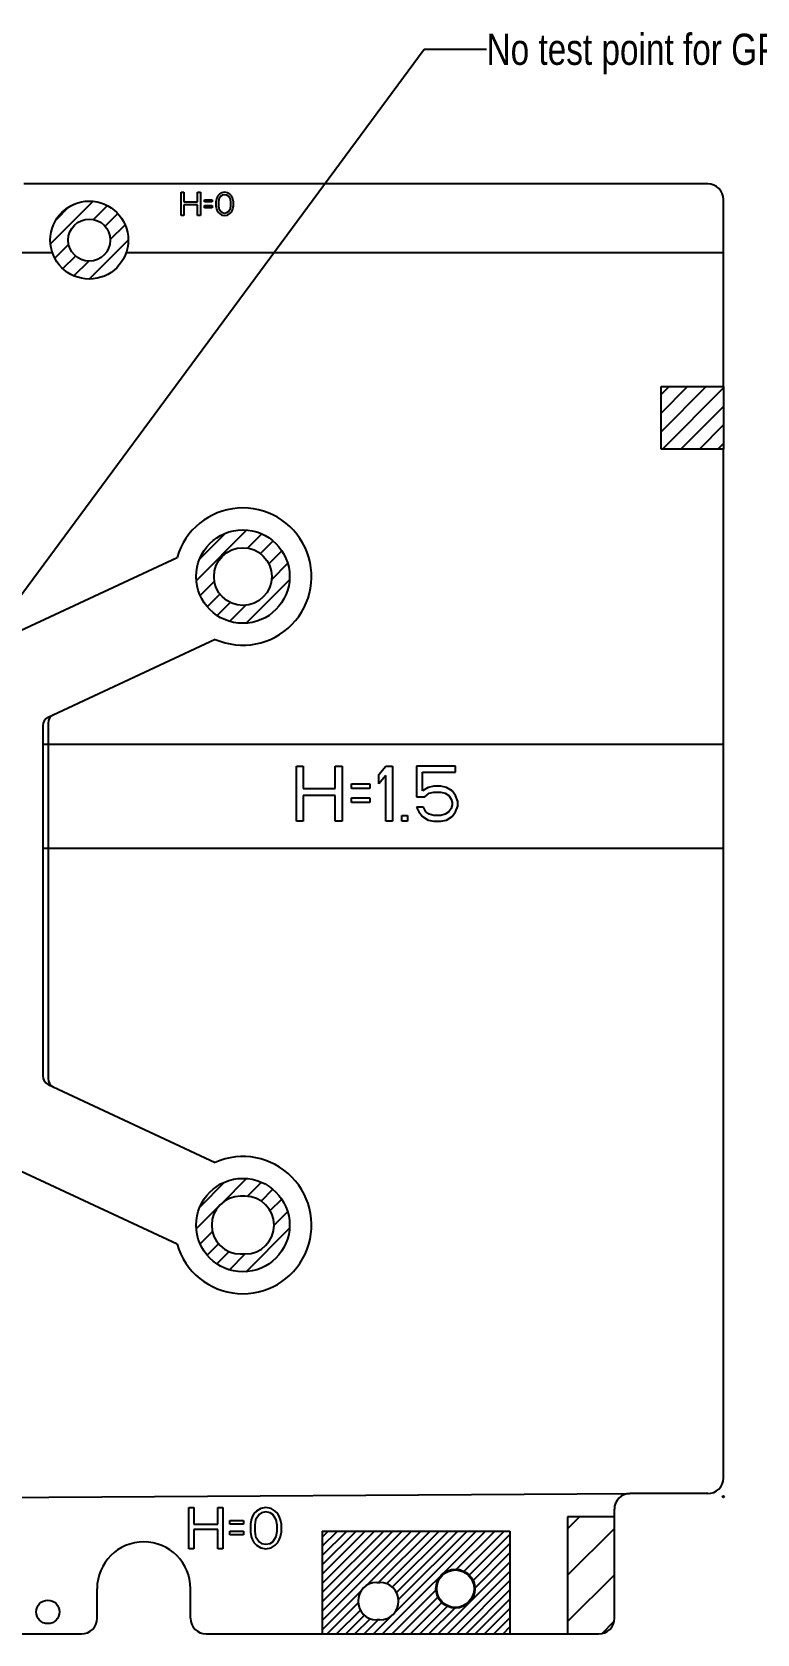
# Model space of a CAD drawing. Header units: millimetres. Extents: x 0 to 420, y 0 to 297.
# Drawn here: x 291.6 to 338.2, y 124.4 to 227.2 of the extents above; entities that cross this region are included whole.
import ezdxf

# ---------------------------------------------------------------- set-up
doc = ezdxf.new("R2010")
doc.units = ezdxf.units.MM
doc.header["$LTSCALE"] = 23.1
doc.layers.get('0').update_dxf_attribs({"linetype": 'CONTINUOUS'})
doc.layers.add('ASSEM_MEM', color=7, linetype='CONTINUOUS')
doc.layers.add('DETAIL', color=7, linetype='CONTINUOUS')
doc.styles.get("Standard").update_dxf_attribs({"font": 'txt', "width": 0.8})
doc.dimstyles.get("Standard").update_dxf_attribs({"dimtxt": 3, "dimasz": 2.1, "dimexe": 2, "dimexo": 1, "dimtad": 1, "dimzin": 0, "dimdsep": 46, "dimtxsty": 'STANDARD', "dimblk": '_FILLED', "dimblk1": '_FILLED', "dimblk2": '_FILLED', "dimcen": 0.09, "dimazin": 0, "dimtol": 1, "dimtp": 0.01, "dimtm": 0.01, "dimtfac": 1, "dimtofl": 0, "dimtmove": 0, "dimatfit": 3, "dimldrblk": '_FILLED', "dimfxl": 1, "dimtolj": 1, "dimtzin": 0, "dimarcsym": 0})

# ---------------------------------------------------------------- blocks, each defined once
blk = doc.blocks.new('_FILLED')
at = {"color": 0, "linetype": 'BYBLOCK'}
blk.add_solid([(0, 0), (-1, 0.167), (-1, -0.167)], dxfattribs=at)

msp = doc.modelspace()

# ---------------------------------------------------------------- linework, layer by layer
at = {"layer": 'ASSEM_MEM', "color": 7, "linetype": 'CONTINUOUS'}
for p, q in [((335.01, 217.43), (291.11, 217.43)), ((336.01, 204.43), (336.01, 216.43)), ((336.01, 134.43), (336.01, 200.43)), ((335.01, 133.43), (330.01, 133.43)), ((329.01, 131.93), (329.01, 132.43)), ((295.81, 125.43), (295.81, 127.33)), ((301.81, 125.43), (301.81, 127.33)), ((261.81, 124.43), (294.81, 124.43)), ((302.81, 124.43), (310.26, 124.43)), ((322.31, 124.43), (326.01, 124.43))]:
    msp.add_line(p, q, dxfattribs=at)
at = {"layer": 'ASSEM_MEM', "color": 4, "linetype": 'CONTINUOUS'}
for p, q in [((301.21, 215.41), (301.21, 216.9)), ((301.21, 216.9), (301.39, 216.9)), ((301.39, 216.9), (301.39, 216.29)), ((302.26, 216.29), (302.26, 216.9)), ((302.26, 216.9), (302.45, 216.9)), ((302.45, 216.9), (302.45, 215.41)), ((303.81, 216.86), (303.66, 216.77)), ((304, 216.9), (303.81, 216.86)), ((304.19, 216.86), (304, 216.9)), ((304.34, 216.77), (304.19, 216.86)), ((301.39, 216.29), (302.26, 216.29)), ((301.39, 216.1), (301.39, 215.41)), ((302.26, 216.1), (301.39, 216.1)), ((302.26, 215.41), (302.26, 216.1)), ((302.7, 216.29), (302.7, 216.42)), ((302.7, 216.42), (303.19, 216.42)), ((303.19, 216.29), (302.7, 216.29)), ((302.7, 215.91), (302.7, 216.04)), ((302.7, 216.04), (303.19, 216.04)), ((303.19, 215.91), (302.7, 215.91)), ((303.19, 216.42), (303.19, 216.29)), ((303.19, 216.04), (303.19, 215.91)), ((303.47, 216.45), (303.44, 216.29)), ((303.44, 216.29), (303.44, 216.01)), ((303.44, 216.01), (303.47, 215.85)), ((303.5, 216.55), (303.47, 216.45)), ((303.47, 215.85), (303.5, 215.75)), ((303.57, 216.67), (303.5, 216.55)), ((303.66, 216.77), (303.57, 216.67)), ((303.63, 216.45), (303.6, 216.26)), ((303.6, 216.26), (303.6, 216.04)), ((303.6, 216.04), (303.63, 215.85)), ((303.75, 216.64), (303.63, 216.45)), ((303.63, 215.85), (303.75, 215.66)), ((303.84, 216.71), (303.75, 216.64)), ((304, 216.74), (303.84, 216.71)), ((304.15, 216.71), (304, 216.74)), ((304.25, 216.64), (304.15, 216.71)), ((304.37, 216.45), (304.25, 216.64)), ((304.25, 215.66), (304.37, 215.85)), ((304.43, 216.67), (304.34, 216.77)), ((304.4, 216.26), (304.37, 216.45)), ((304.37, 215.85), (304.4, 216.04)), ((304.4, 216.04), (304.4, 216.26)), ((304.5, 216.55), (304.43, 216.67)), ((304.53, 216.45), (304.5, 216.55)), ((304.5, 215.75), (304.53, 215.85)), ((304.56, 216.29), (304.53, 216.45)), ((304.53, 215.85), (304.56, 216.01)), ((304.56, 216.01), (304.56, 216.29)), ((301.39, 215.41), (301.21, 215.41)), ((302.45, 215.41), (302.26, 215.41)), ((303.5, 215.75), (303.57, 215.63)), ((303.57, 215.63), (303.66, 215.53)), ((303.66, 215.53), (303.81, 215.44)), ((303.75, 215.66), (303.84, 215.6)), ((303.81, 215.44), (304, 215.41)), ((303.84, 215.6), (304, 215.56)), ((304, 215.56), (304.15, 215.6)), ((304, 215.41), (304.19, 215.44)), ((304.15, 215.6), (304.25, 215.66)), ((304.19, 215.44), (304.34, 215.53)), ((304.34, 215.53), (304.43, 215.63)), ((304.43, 215.63), (304.5, 215.75)), ((279.82, 213.03), (292.95, 213.03)), ((297.68, 213.03), (336.01, 213.03)), ((332.01, 204.43), (336.01, 204.43)), ((332.01, 200.43), (332.01, 204.43)), ((336.01, 204.43), (336.01, 200.43)), ((336.01, 200.43), (332.01, 200.43)), ((288.46, 187.65), (300.95, 193.48)), ((303.4, 188.22), (292.67, 183.22)), ((292.32, 182.67), (292.32, 160.22)), ((292.67, 182.84), (292.67, 160.06)), ((292.32, 181.5), (336.01, 181.5)), ((292.32, 174.83), (336.01, 174.83)), ((292.67, 159.68), (303.4, 154.67)), ((300.95, 149.42), (288.46, 155.24)), ((305.32, 152.5), (305.02, 152.5)), ((305.02, 148.8), (305.32, 148.8)), ((236.11, 132.83), (330.01, 133.43)), ((301.69, 132.54), (302.02, 132.54)), ((301.69, 129.89), (301.69, 132.54)), ((302.02, 132.54), (302.02, 131.47)), ((303.56, 132.54), (303.89, 132.54)), ((303.56, 131.47), (303.56, 132.54)), ((303.89, 132.54), (303.89, 129.89)), ((304.33, 131.7), (305.21, 131.7)), ((304.33, 131.47), (304.33, 131.7)), ((305.21, 131.7), (305.21, 131.47)), ((305.71, 131.75), (305.65, 131.47)), ((305.76, 131.92), (305.71, 131.75)), ((305.87, 132.15), (305.76, 131.92)), ((306.04, 132.31), (305.87, 132.15)), ((305.98, 131.75), (305.93, 131.41)), ((306.21, 132.09), (305.98, 131.75)), ((306.32, 132.48), (306.04, 132.31)), ((306.37, 132.2), (306.21, 132.09)), ((306.65, 132.54), (306.32, 132.48)), ((306.65, 132.26), (306.37, 132.2)), ((306.98, 132.48), (306.65, 132.54)), ((306.92, 132.2), (306.65, 132.26)), ((307.09, 132.09), (306.92, 132.2)), ((307.25, 132.31), (306.98, 132.48)), ((307.31, 131.75), (307.09, 132.09)), ((307.42, 132.15), (307.25, 132.31)), ((307.36, 131.41), (307.31, 131.75)), ((307.53, 131.92), (307.42, 132.15)), ((307.58, 131.75), (307.53, 131.92)), ((307.64, 131.47), (307.58, 131.75)), ((329.01, 131.93), (326.01, 131.93)), ((326.01, 131.93), (326.01, 124.43)), ((329.01, 125.43), (329.01, 131.93)), ((302.02, 131.47), (303.56, 131.47)), ((303.56, 131.13), (302.02, 131.13)), ((302.02, 131.13), (302.02, 129.89)), ((303.56, 129.89), (303.56, 131.13)), ((305.21, 131.47), (304.33, 131.47)), ((304.33, 131.02), (305.21, 131.02)), ((304.33, 130.79), (304.33, 131.02)), ((305.21, 130.79), (304.33, 130.79)), ((305.21, 131.02), (305.21, 130.79)), ((305.65, 131.47), (305.65, 130.96)), ((305.65, 130.96), (305.71, 130.68)), ((305.71, 130.68), (305.76, 130.51)), ((305.76, 130.51), (305.87, 130.29)), ((305.93, 131.41), (305.93, 131.02)), ((305.93, 131.02), (305.98, 130.68)), ((305.98, 130.68), (306.21, 130.34)), ((307.09, 130.34), (307.31, 130.68)), ((307.31, 130.68), (307.36, 131.02)), ((307.36, 131.02), (307.36, 131.41)), ((307.42, 130.29), (307.53, 130.51)), ((307.53, 130.51), (307.58, 130.68)), ((307.58, 130.68), (307.64, 130.96)), ((307.64, 130.96), (307.64, 131.47)), ((310.26, 131.03), (322.31, 131.03)), ((310.26, 131.03), (310.26, 124.43)), ((322.31, 131.03), (322.31, 124.43)), ((302.02, 129.89), (301.69, 129.89)), ((303.89, 129.89), (303.56, 129.89)), ((305.87, 130.29), (306.04, 130.12)), ((306.04, 130.12), (306.32, 129.95)), ((306.21, 130.34), (306.37, 130.23)), ((306.32, 129.95), (306.65, 129.89)), ((306.37, 130.23), (306.65, 130.18)), ((306.65, 130.18), (306.92, 130.23)), ((306.65, 129.89), (306.98, 129.95)), ((306.92, 130.23), (307.09, 130.34)), ((306.98, 129.95), (307.25, 130.12)), ((307.25, 130.12), (307.42, 130.29)), ((313.76, 127.73), (313.96, 127.73)), ((310.26, 124.43), (322.31, 124.43)), ((313.96, 125.33), (313.76, 125.33)), ((326.01, 124.43), (328.01, 124.43))]:
    msp.add_line(p, q, dxfattribs=at)
at = {"layer": 'ASSEM_MEM', "color": 2, "linetype": 'CONTINUOUS'}
for p, q in [((292.83, 213.59), (295.55, 216.32)), ((293.19, 215.14), (294, 215.96)), ((295.58, 215.15), (296.47, 216.04)), ((296.33, 214.72), (297.14, 215.53)), ((296.66, 213.86), (297.61, 214.81)), ((295.31, 211.33), (297.81, 213.83)), ((293.1, 212.67), (293.99, 213.57)), ((293.61, 212), (294.42, 212.81)), ((294.33, 211.53), (295.28, 212.48)), ((332.01, 203.92), (332.53, 204.43)), ((332.01, 202.73), (333.71, 204.43)), ((332.01, 201.54), (334.9, 204.43)), ((332.09, 200.43), (336.01, 204.35)), ((333.28, 200.43), (336.01, 203.16)), ((334.47, 200.43), (336.01, 201.98)), ((335.65, 200.43), (336.01, 200.79)), ((302.19, 191.99), (305.43, 195.24)), ((302.4, 193.39), (304.03, 195.02)), ((305.46, 194.07), (306.38, 194.99)), ((306.29, 193.72), (307.11, 194.54)), ((306.83, 193.07), (307.67, 193.91)), ((307.02, 192.07), (308.05, 193.1)), ((302.43, 191.04), (303.35, 191.96)), ((302.88, 190.31), (303.7, 191.13)), ((305.39, 189.25), (308.17, 192.03)), ((303.51, 189.75), (304.35, 190.59)), ((304.32, 189.37), (305.35, 190.41)), ((302.42, 151.83), (303.99, 153.4)), ((303.86, 152.08), (305.41, 153.64)), ((305.45, 152.49), (306.36, 153.4)), ((306.34, 152.19), (307.1, 152.95)), ((306.92, 151.58), (307.66, 152.32)), ((302.18, 150.41), (303.59, 151.82)), ((307.17, 150.65), (308.05, 151.52)), ((302.42, 149.46), (303.22, 150.25)), ((305.37, 147.65), (308.17, 150.45)), ((302.87, 148.72), (303.61, 149.46)), ((303.5, 148.16), (304.29, 148.95)), ((304.3, 147.78), (305.32, 148.8)), ((326.01, 131.17), (326.77, 131.93)), ((310.26, 130.64), (310.65, 131.03)), ((310.26, 130.05), (311.24, 131.03)), ((310.26, 129.46), (311.84, 131.03)), ((310.26, 128.86), (312.43, 131.03)), ((310.26, 128.27), (313.02, 131.03)), ((310.26, 127.67), (313.62, 131.03)), ((310.26, 127.08), (314.21, 131.03)), ((310.26, 126.49), (314.8, 131.03)), ((310.26, 125.89), (315.4, 131.03)), ((310.26, 125.3), (315.99, 131.03)), ((313.05, 127.49), (316.59, 131.03)), ((313.88, 127.73), (317.18, 131.03)), ((314.14, 124.43), (320.74, 131.03)), ((314.39, 127.65), (317.77, 131.03)), ((314.76, 127.42), (318.37, 131.03)), ((314.9, 125.78), (320.15, 131.03)), ((315.02, 127.09), (318.96, 131.03)), ((315.16, 126.63), (319.56, 131.03)), ((318.84, 128.53), (321.34, 131.03)), ((319.32, 128.42), (321.93, 131.03)), ((319.67, 128.17), (322.31, 130.81)), ((326.01, 128.2), (329.01, 131.2)), ((319.91, 127.82), (322.31, 130.22)), ((320.01, 127.33), (322.31, 129.63)), ((317.71, 124.43), (322.31, 129.03)), ((318.3, 124.43), (322.31, 128.44)), ((318.9, 124.43), (322.31, 127.85)), ((326.01, 125.23), (329.01, 128.23)), ((310.26, 124.7), (312.8, 127.24)), ((310.58, 124.43), (312.57, 126.42)), ((314.74, 124.43), (317.61, 127.3)), ((315.33, 124.43), (317.73, 126.82)), ((315.93, 124.43), (317.97, 126.47)), ((319.49, 124.43), (322.31, 127.25)), ((320.08, 124.43), (322.31, 126.66)), ((311.17, 124.43), (312.71, 125.96)), ((311.77, 124.43), (312.97, 125.63)), ((312.36, 124.43), (313.34, 125.4)), ((313.55, 124.43), (314.71, 125.59)), ((316.52, 124.43), (318.32, 126.23)), ((317.11, 124.43), (318.81, 126.13)), ((320.68, 124.43), (322.31, 126.06)), ((321.27, 124.43), (322.31, 125.47)), ((312.96, 124.43), (313.86, 125.33)), ((321.87, 124.43), (322.31, 124.88)), ((328.2, 124.44), (329, 125.25))]:
    msp.add_line(p, q, dxfattribs=at)
at = {"layer": 'ASSEM_MEM', "color": 40, "linetype": 'CONTINUOUS'}
for p, q in [((308.6, 180.08), (309.04, 180.08)), ((308.6, 176.55), (308.6, 180.08)), ((309.04, 180.08), (309.04, 178.66)), ((311.1, 180.08), (311.54, 180.08)), ((311.1, 178.66), (311.1, 180.08)), ((311.54, 180.08), (311.54, 176.55)), ((313.89, 179.56), (314.34, 180.08)), ((314.34, 180.08), (314.78, 180.08)), ((314.78, 180.08), (314.78, 176.55)), ((318.82, 180.08), (316.32, 180.08)), ((316.32, 180.08), (316.32, 178.13)), ((318.82, 179.71), (318.82, 180.08)), ((312.13, 178.96), (313.31, 178.96)), ((312.13, 178.66), (312.13, 178.96)), ((313.31, 178.96), (313.31, 178.66)), ((313.89, 178.96), (313.89, 179.56)), ((314.34, 179.48), (313.89, 178.96)), ((314.34, 176.55), (314.34, 179.48)), ((316.69, 179.71), (318.82, 179.71)), ((316.69, 178.51), (316.69, 179.71)), ((317.42, 178.81), (317.06, 178.73)), ((317.87, 178.81), (317.42, 178.81)), ((318.23, 178.73), (317.87, 178.81)), ((309.04, 178.66), (311.1, 178.66)), ((311.1, 178.21), (309.04, 178.21)), ((309.04, 178.21), (309.04, 176.55)), ((311.1, 176.55), (311.1, 178.21)), ((313.31, 178.66), (312.13, 178.66)), ((312.13, 178.06), (313.31, 178.06)), ((312.13, 177.76), (312.13, 178.06)), ((313.31, 177.76), (312.13, 177.76)), ((313.31, 178.06), (313.31, 177.76)), ((316.32, 178.13), (316.84, 178.13)), ((317.06, 178.73), (316.69, 178.51)), ((316.84, 178.13), (317.13, 178.36)), ((317.13, 178.36), (317.42, 178.43)), ((317.42, 178.43), (317.87, 178.43)), ((317.87, 178.43), (318.16, 178.36)), ((318.16, 178.36), (318.38, 178.21)), ((318.6, 178.51), (318.23, 178.73)), ((318.38, 178.21), (318.53, 177.98)), ((318.53, 177.98), (318.6, 177.76)), ((318.82, 178.21), (318.6, 178.51)), ((318.6, 177.76), (318.6, 177.61)), ((318.97, 177.83), (318.82, 178.21)), ((318.97, 177.53), (318.97, 177.83)), ((315.37, 176.93), (315.73, 176.93)), ((315.37, 176.55), (315.37, 176.93)), ((315.73, 176.93), (315.73, 176.55)), ((316.76, 177.46), (316.32, 177.46)), ((316.32, 177.46), (316.47, 177.15)), ((316.47, 177.15), (316.69, 176.85)), ((316.69, 176.85), (317.06, 176.63)), ((316.91, 177.15), (316.76, 177.46)), ((317.13, 177), (316.91, 177.15)), ((317.42, 176.93), (317.13, 177)), ((317.87, 176.93), (317.42, 176.93)), ((318.16, 177), (317.87, 176.93)), ((318.38, 177.15), (318.16, 177)), ((318.23, 176.63), (318.6, 176.85)), ((318.53, 177.38), (318.38, 177.15)), ((318.6, 177.61), (318.53, 177.38)), ((318.6, 176.85), (318.82, 177.15)), ((318.82, 177.15), (318.97, 177.53)), ((309.04, 176.55), (308.6, 176.55)), ((311.54, 176.55), (311.1, 176.55)), ((314.78, 176.55), (314.34, 176.55)), ((315.73, 176.55), (315.37, 176.55)), ((317.06, 176.63), (317.42, 176.55)), ((317.42, 176.55), (317.87, 176.55)), ((317.87, 176.55), (318.23, 176.63))]:
    msp.add_line(p, q, dxfattribs=at)
at = {"layer": 'ASSEM_MEM', "color": 4, "linetype": 'CONTINUOUS'}
for centre, radius in [((295.31, 213.83), 2.5), ((295.31, 213.83), 1.35), ((305.17, 192.25), 3), ((305.17, 192.25), 1.85), ((305.17, 150.65), 3), ((336.01, 133.23), 0.05), ((318.81, 127.33), 1.2)]:
    msp.add_circle(centre, radius, dxfattribs=at)
at = {"layer": 'ASSEM_MEM', "color": 7, "linetype": 'CONTINUOUS'}
for centre, radius in [((318.81, 127.33), 1.25), ((292.65, 125.84), 0.75)]:
    msp.add_circle(centre, radius, dxfattribs=at)
for centre, radius, start, end in [((335.01, 216.43), 1, 0, 90), ((335.01, 134.43), 1, 270, 360), ((330.01, 132.43), 1, 90, 180), ((298.81, 127.33), 3, 0, 180), ((294.81, 125.43), 1, 270, 360), ((302.81, 125.43), 1, 180, 270)]:
    msp.add_arc(centre, radius, start, end, dxfattribs=at)
at = {"layer": 'ASSEM_MEM', "color": 4, "linetype": 'CONTINUOUS'}
for centre, radius, start, end in [((305.17, 192.25), 4.4, 246.2306, 163.7694), ((292.92, 182.67), 0.6, 115, 180), ((293.27, 182.84), 0.6, 115, 180), ((292.92, 160.22), 0.6, 180, 245), ((293.27, 160.06), 0.6, 180, 245), ((305.17, 150.65), 4.4, 196.2306, 113.7694), ((305.02, 150.65), 1.85, 90, 270), ((305.32, 150.65), 1.85, 270, 90), ((313.76, 126.53), 1.2, 90, 270), ((313.96, 126.53), 1.2, 270, 90), ((328.01, 125.43), 1, 270, 360)]:
    msp.add_arc(centre, radius, start, end, dxfattribs=at)

# ---------------------------------------------------------------- texts
at = {"layer": 'DETAIL', "color": 2, "linetype": 'CONTINUOUS', "insert": (320.81, 227.07), "char_height": 2, "width": 54.4, "attachment_point": 1, "line_spacing_factor": 0.9}
msp.add_mtext('No test point for GPU Brk H=0 area', dxfattribs=at)

# ---------------------------------------------------------------- leaders
at = {"layer": 'DETAIL', "color": 2, "linetype": 'CONTINUOUS'}
msp.add_leader([(285.6, 183.87), (316.81, 226.07), (320.81, 226.07)], dimstyle='STANDARD', override={"dimtad": 0, "dimldrblk": 'DOT'}, dxfattribs=at)

doc.saveas('drawing.dxf')
